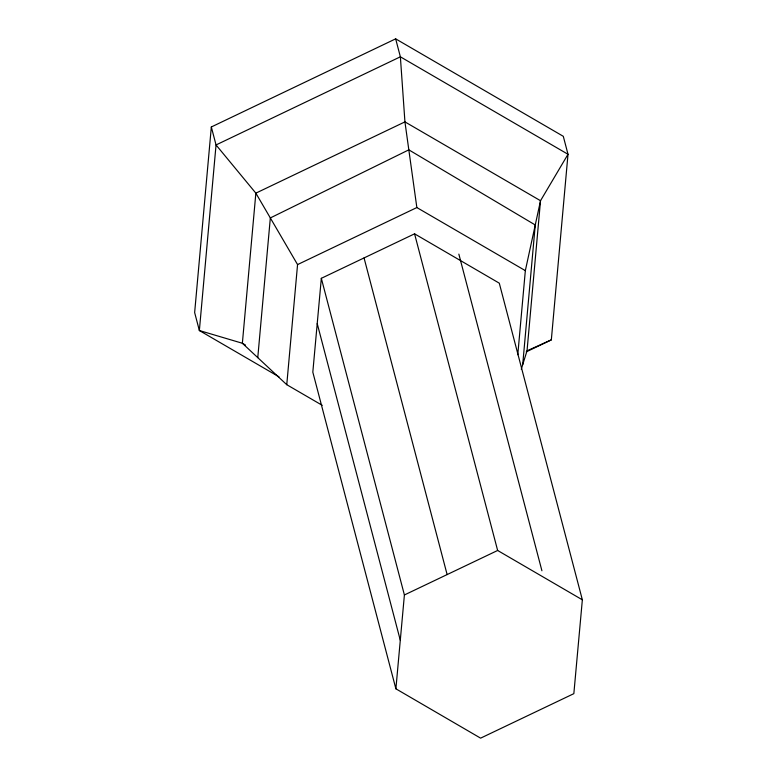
<?xml version="1.0" encoding="UTF-8"?>
<svg xmlns="http://www.w3.org/2000/svg" width="777" height="777" viewBox="0 0 777 777"><rect width="100%" height="100%" fill="white"/><g stroke="black" fill="none" stroke-linecap="round" stroke-linejoin="round"><path stroke-width="1.17" d="M526.243 351.864L551.33 339.87L568.006 154.283L563.296 136.315L395.658 38.85L211.325 126.972L194.648 312.568L199.359 330.526L278.992 376.826M257.77 357.634L270.328 217.939L408.828 149.844L535.256 224.98L522.698 364.675M322.232 405.312L286.762 384.693L297.562 264.588L255.856 193.152L216.045 144.94L211.325 126.972M517.783 354.71L525.339 270.639L540.52 200.719L568.006 154.283L400.369 56.808L395.658 38.85M521.28 369.201L527.029 350.815L540.52 200.719L404.934 121.882L255.856 193.152L242.366 343.259L286.762 384.693M321.328 278.321L312.82 372.154L395.891 688.811L480.604 738.15L573.844 693.657L582.352 599.815L499.281 283.168L414.568 233.828L321.328 278.321L404.399 594.968L395.891 688.811M297.562 264.588L416.851 207.556L525.339 270.639M404.399 594.968L497.639 550.475L582.352 599.815M527.029 350.815L551.33 339.87M245.493 345.075L242.366 343.259L199.359 330.526L216.045 144.94L400.369 56.808L404.934 121.882L416.851 207.556M458.848 254.118L541.919 570.765M414.568 233.828L497.639 550.475M364.054 257.935L447.125 574.582M317.22 323.591L400.291 640.238"/></g></svg>
